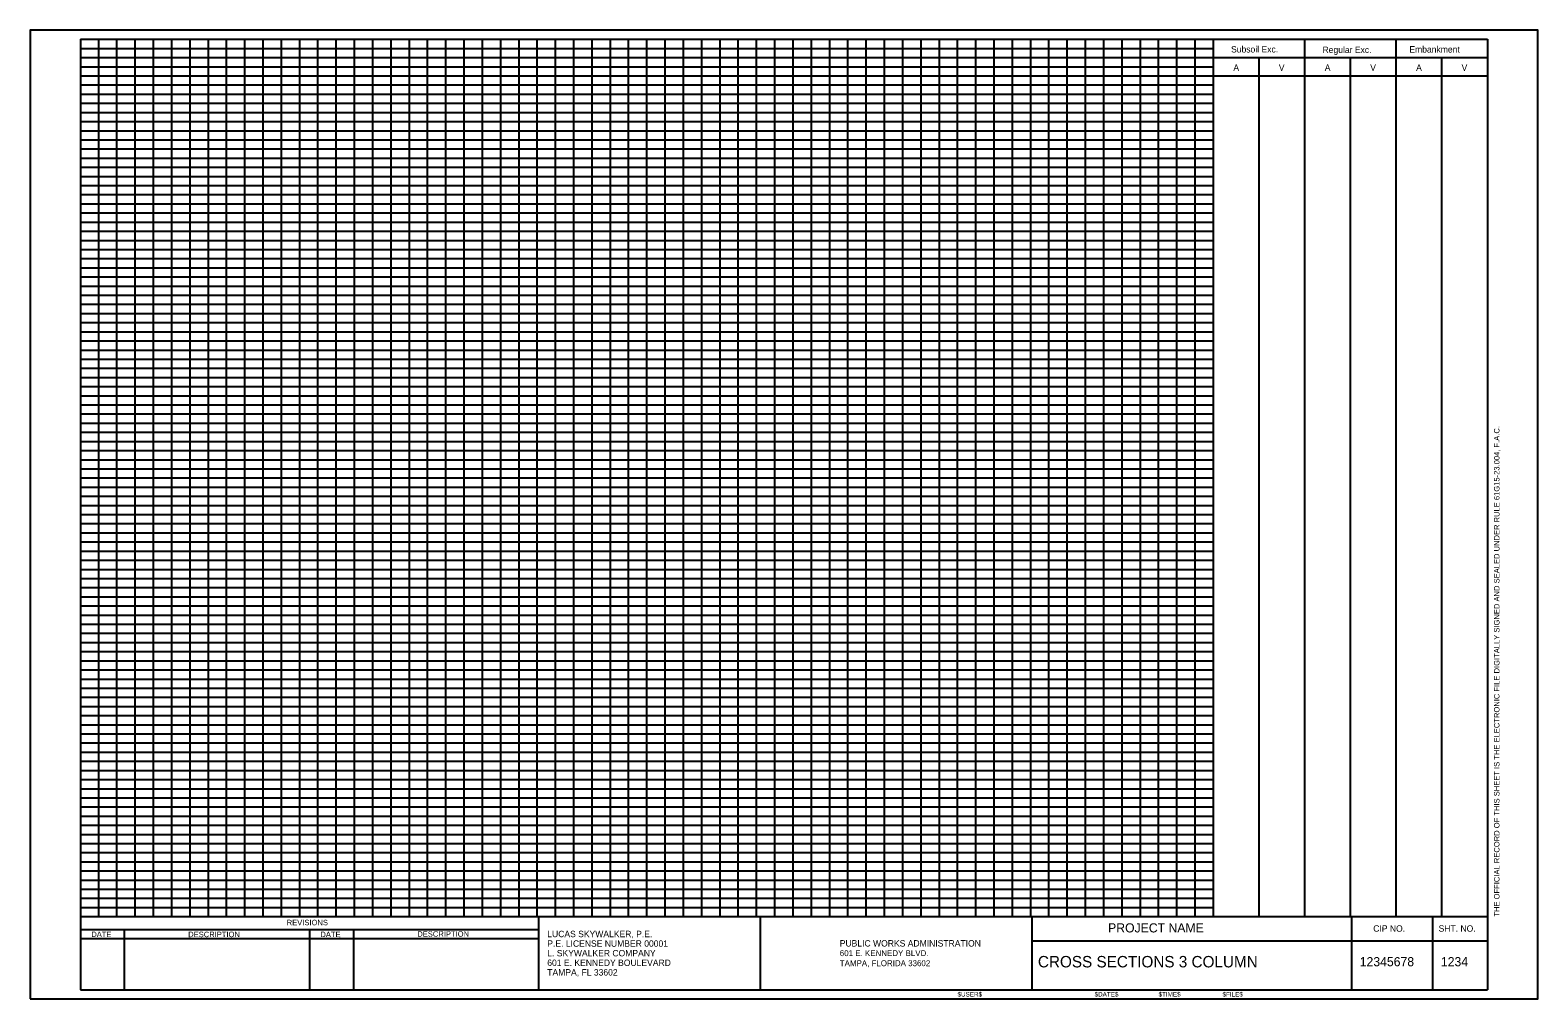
# Model space of a CAD drawing. Extents: x 99999 to 100659, y 100302 to 100726.
import ezdxf

# ---------------------------------------------------------------- set-up
doc = ezdxf.new("R2010")
doc.units = 0
for name, color, linetype in [('AdhocPoint_dp', 7, 'Continuous'), ('GridMaj_dp', 7, 'Continuous'), ('GridMin_dp', 7, 'Continuous'), ('GridMinG_dp', 7, 'Continuous'), ('PlotBorder_dp', 7, 'Continuous'), ('SheetBorder_dp', 7, 'Continuous'), ('SheetLines_dp', 7, 'Continuous'), ('TextMinor', 7, 'Continuous'), ('TextMisc', 7, 'Continuous'), ('TextNotes', 7, 'Continuous'), ('TextShtNo', 7, 'Continuous')]:
    doc.layers.add(name, color=color, linetype=linetype)

msp = doc.modelspace()

# ---------------------------------------------------------------- linework, layer by layer
at = {"layer": 'AdhocPoint_dp'}
msp.add_line((99999.45, 100302.43), (99999.45, 100302.43), dxfattribs=at)
at = {"layer": 'GridMaj_dp'}
for p, q in [((100061.45, 100338.43), (100061.45, 100722.43)), ((100101.45, 100338.43), (100101.45, 100722.43)), ((100141.45, 100338.43), (100141.45, 100722.43)), ((100181.45, 100338.43), (100181.45, 100722.43)), ((100221.45, 100338.43), (100221.45, 100722.43)), ((100261.45, 100338.43), (100261.45, 100722.43)), ((100301.45, 100338.43), (100301.45, 100722.43)), ((100341.45, 100338.43), (100341.45, 100722.43)), ((100381.45, 100338.43), (100381.45, 100722.43)), ((100421.45, 100338.43), (100421.45, 100722.43)), ((100461.45, 100338.43), (100461.45, 100722.43)), ((100501.45, 100338.43), (100501.45, 100722.43)), ((100517.45, 100338.43), (100517.45, 100722.43)), ((100557.45, 100338.43), (100557.45, 100722.43)), ((100597.45, 100338.43), (100597.45, 100722.43)), ((100517.45, 100714.43), (100637.45, 100714.43)), ((100537.45, 100338.43), (100537.45, 100714.43)), ((100577.45, 100338.43), (100577.45, 100714.43)), ((100617.45, 100338.43), (100617.45, 100714.43)), ((100517.45, 100706.43), (100637.45, 100706.43)), ((100021.45, 100698.43), (100517.45, 100698.43)), ((100021.45, 100658.43), (100517.45, 100658.43)), ((100021.45, 100618.43), (100517.45, 100618.43)), ((100021.45, 100578.43), (100517.45, 100578.43)), ((100021.45, 100538.43), (100517.45, 100538.43)), ((100021.45, 100498.43), (100517.45, 100498.43)), ((100021.45, 100458.43), (100517.45, 100458.43)), ((100021.45, 100418.43), (100517.45, 100418.43)), ((100021.45, 100378.43), (100517.45, 100378.43))]:
    msp.add_line(p, q, dxfattribs=at)
at = {"layer": 'GridMin_dp'}
for p, q in [((100029.45, 100338.43), (100029.45, 100722.43)), ((100037.45, 100338.43), (100037.45, 100722.43)), ((100045.45, 100338.43), (100045.45, 100722.43)), ((100053.45, 100338.43), (100053.45, 100722.43)), ((100069.45, 100338.43), (100069.45, 100722.43)), ((100077.45, 100338.43), (100077.45, 100722.43)), ((100085.45, 100338.43), (100085.45, 100722.43)), ((100093.45, 100338.43), (100093.45, 100722.43)), ((100109.45, 100338.43), (100109.45, 100722.43)), ((100117.45, 100338.43), (100117.45, 100722.43)), ((100125.45, 100338.43), (100125.45, 100722.43)), ((100133.45, 100338.43), (100133.45, 100722.43)), ((100149.45, 100338.43), (100149.45, 100722.43)), ((100157.45, 100338.43), (100157.45, 100722.43)), ((100165.45, 100338.43), (100165.45, 100722.43)), ((100173.45, 100338.43), (100173.45, 100722.43)), ((100189.45, 100338.43), (100189.45, 100722.43)), ((100197.45, 100338.43), (100197.45, 100722.43)), ((100205.45, 100338.43), (100205.45, 100722.43)), ((100213.45, 100338.43), (100213.45, 100722.43)), ((100229.45, 100338.43), (100229.45, 100722.43)), ((100237.45, 100338.43), (100237.45, 100722.43)), ((100245.45, 100338.43), (100245.45, 100722.43)), ((100253.45, 100338.43), (100253.45, 100722.43)), ((100269.45, 100338.43), (100269.45, 100722.43)), ((100277.45, 100338.43), (100277.45, 100722.43)), ((100285.45, 100338.43), (100285.45, 100722.43)), ((100293.45, 100338.43), (100293.45, 100722.43)), ((100309.45, 100338.43), (100309.45, 100722.43)), ((100317.45, 100338.43), (100317.45, 100722.43)), ((100325.45, 100338.43), (100325.45, 100722.43)), ((100333.45, 100338.43), (100333.45, 100722.43)), ((100349.45, 100338.43), (100349.45, 100722.43)), ((100357.45, 100338.43), (100357.45, 100722.43)), ((100365.45, 100338.43), (100365.45, 100722.43)), ((100373.45, 100338.43), (100373.45, 100722.43)), ((100389.45, 100338.43), (100389.45, 100722.43)), ((100397.45, 100338.43), (100397.45, 100722.43)), ((100405.45, 100338.43), (100405.45, 100722.43)), ((100413.45, 100338.43), (100413.45, 100722.43)), ((100429.45, 100338.43), (100429.45, 100722.43)), ((100437.45, 100338.43), (100437.45, 100722.43)), ((100445.45, 100338.43), (100445.45, 100722.43)), ((100453.45, 100338.43), (100453.45, 100722.43)), ((100469.45, 100338.43), (100469.45, 100722.43)), ((100477.45, 100338.43), (100477.45, 100722.43)), ((100485.45, 100338.43), (100485.45, 100722.43)), ((100493.45, 100338.43), (100493.45, 100722.43)), ((100509.45, 100338.43), (100509.45, 100722.43)), ((100021.45, 100714.43), (100517.45, 100714.43)), ((100021.45, 100706.43), (100517.45, 100706.43)), ((100021.45, 100690.43), (100517.45, 100690.43)), ((100021.45, 100682.43), (100517.45, 100682.43)), ((100021.45, 100674.43), (100517.45, 100674.43)), ((100021.45, 100666.43), (100517.45, 100666.43)), ((100021.45, 100650.43), (100517.45, 100650.43)), ((100021.45, 100642.43), (100517.45, 100642.43)), ((100021.45, 100634.43), (100517.45, 100634.43)), ((100021.45, 100626.43), (100517.45, 100626.43)), ((100021.45, 100610.43), (100517.45, 100610.43)), ((100021.45, 100602.43), (100517.45, 100602.43)), ((100021.45, 100594.43), (100517.45, 100594.43)), ((100021.45, 100586.43), (100517.45, 100586.43)), ((100021.45, 100570.43), (100517.45, 100570.43)), ((100021.45, 100562.43), (100517.45, 100562.43)), ((100021.45, 100554.43), (100517.45, 100554.43)), ((100021.45, 100546.43), (100517.45, 100546.43)), ((100021.45, 100530.43), (100517.45, 100530.43)), ((100021.45, 100522.43), (100517.45, 100522.43)), ((100021.45, 100514.43), (100517.45, 100514.43)), ((100021.45, 100506.43), (100517.45, 100506.43)), ((100021.45, 100490.43), (100517.45, 100490.43)), ((100021.45, 100482.43), (100517.45, 100482.43)), ((100021.45, 100474.43), (100517.45, 100474.43)), ((100021.45, 100466.43), (100517.45, 100466.43)), ((100021.45, 100450.43), (100517.45, 100450.43)), ((100021.45, 100442.43), (100517.45, 100442.43)), ((100021.45, 100434.43), (100517.45, 100434.43)), ((100021.45, 100426.43), (100517.45, 100426.43)), ((100021.45, 100410.43), (100517.45, 100410.43)), ((100021.45, 100402.43), (100517.45, 100402.43)), ((100021.45, 100394.43), (100517.45, 100394.43)), ((100021.45, 100386.43), (100517.45, 100386.43)), ((100021.45, 100370.43), (100517.45, 100370.43)), ((100021.45, 100362.43), (100517.45, 100362.43)), ((100021.45, 100354.43), (100517.45, 100354.43)), ((100021.45, 100346.43), (100517.45, 100346.43))]:
    msp.add_line(p, q, dxfattribs=at)
at = {"layer": 'GridMinG_dp'}
for p, q in [((100021.45, 100718.43), (100517.45, 100718.43)), ((100021.45, 100710.43), (100517.45, 100710.43)), ((100021.45, 100702.43), (100517.45, 100702.43)), ((100021.45, 100694.43), (100517.45, 100694.43)), ((100021.45, 100686.43), (100517.45, 100686.43)), ((100021.45, 100678.43), (100517.45, 100678.43)), ((100021.45, 100670.43), (100517.45, 100670.43)), ((100021.45, 100662.43), (100517.45, 100662.43)), ((100021.45, 100654.43), (100517.45, 100654.43)), ((100021.45, 100646.43), (100517.45, 100646.43)), ((100021.45, 100638.43), (100517.45, 100638.43)), ((100021.45, 100630.43), (100517.45, 100630.43)), ((100021.45, 100622.43), (100517.45, 100622.43)), ((100021.45, 100614.43), (100517.45, 100614.43)), ((100021.45, 100606.43), (100517.45, 100606.43)), ((100021.45, 100598.43), (100517.45, 100598.43)), ((100021.45, 100590.43), (100517.45, 100590.43)), ((100021.45, 100582.43), (100517.45, 100582.43)), ((100021.45, 100574.43), (100517.45, 100574.43)), ((100021.45, 100566.43), (100517.45, 100566.43)), ((100021.45, 100558.43), (100517.45, 100558.43)), ((100021.45, 100550.43), (100517.45, 100550.43)), ((100021.45, 100542.43), (100517.45, 100542.43)), ((100021.45, 100534.43), (100517.45, 100534.43)), ((100021.45, 100526.43), (100517.45, 100526.43)), ((100021.45, 100518.43), (100517.45, 100518.43)), ((100021.45, 100510.43), (100517.45, 100510.43)), ((100021.45, 100502.43), (100517.45, 100502.43)), ((100021.45, 100494.43), (100517.45, 100494.43)), ((100021.45, 100486.43), (100517.45, 100486.43)), ((100021.45, 100478.43), (100517.45, 100478.43)), ((100021.45, 100470.43), (100517.45, 100470.43)), ((100021.45, 100462.43), (100517.45, 100462.43)), ((100021.45, 100454.43), (100517.45, 100454.43)), ((100021.45, 100446.43), (100517.45, 100446.43)), ((100021.45, 100438.43), (100517.45, 100438.43)), ((100021.45, 100430.43), (100517.45, 100430.43)), ((100021.45, 100422.43), (100517.45, 100422.43)), ((100021.45, 100414.43), (100517.45, 100414.43)), ((100021.45, 100406.43), (100517.45, 100406.43)), ((100021.45, 100398.43), (100517.45, 100398.43)), ((100021.45, 100390.43), (100517.45, 100390.43)), ((100021.45, 100382.43), (100517.45, 100382.43)), ((100021.45, 100374.43), (100517.45, 100374.43)), ((100021.45, 100366.43), (100517.45, 100366.43)), ((100021.45, 100358.43), (100517.45, 100358.43)), ((100021.45, 100350.43), (100517.45, 100350.43)), ((100021.45, 100342.43), (100517.45, 100342.43))]:
    msp.add_line(p, q, dxfattribs=at)
at = {"layer": 'PlotBorder_dp'}
msp.add_lwpolyline([(99999.45, 100302.43), (100659.45, 100302.43), (100659.45, 100726.43), (99999.45, 100726.43)], close=True, dxfattribs=at)
at = {"layer": 'SheetBorder_dp'}
for p, q in [((100021.45, 100722.43), (100637.45, 100722.43)), ((100021.45, 100722.43), (100021.45, 100306.43)), ((100021.45, 100722.43), (100637.45, 100722.43)), ((100637.45, 100722.43), (100637.45, 100306.43)), ((100021.45, 100338.43), (100637.45, 100338.43)), ((100021.45, 100306.43), (100637.45, 100306.43))]:
    msp.add_line(p, q, dxfattribs=at)
at = {"layer": 'SheetLines_dp'}
for p, q in [((100222.03, 100338.43), (100222.03, 100306.43)), ((100319.07, 100338.43), (100319.07, 100306.43)), ((100438.03, 100306.43), (100438.03, 100338.43)), ((100578.03, 100306.43), (100578.03, 100338.43)), ((100613.41, 100306.43), (100613.41, 100338.43)), ((100021.45, 100332.83), (100222.03, 100332.83)), ((100021.45, 100328.83), (100222.03, 100328.83)), ((100040.65, 100332.83), (100040.65, 100306.43)), ((100121.74, 100332.83), (100121.74, 100306.43)), ((100140.94, 100332.83), (100140.94, 100306.43)), ((100438.03, 100327.77), (100637.45, 100327.77))]:
    msp.add_line(p, q, dxfattribs=at)

# ---------------------------------------------------------------- texts
at = {"layer": 'TextMinor'}
msp.add_text('$USER$', height=2, dxfattribs=at).set_placement((100405.41, 100303.43))
for s, p in [('$DATE$', (100465.41, 100303.43)), ('$TIME$', (100493.41, 100303.43)), ('$FILE$', (100521.41, 100303.43))]:
    msp.add_text(s, height=2, rotation=360, dxfattribs=at).set_placement(p)
at = {"layer": 'TextMisc'}
for s, height, p in [('Subsoil Exc.', 2.8, (100525.15, 100716.66)), ('Regular Exc.', 2.8, (100565.19, 100716.44)), ('Embankment', 2.8, (100603.21, 100716.63)), ('A', 2.8, (100526.17, 100708.63)), ('V', 2.8, (100546.07, 100708.63)), ('A', 2.8, (100566.17, 100708.63)), ('V', 2.8, (100586.07, 100708.63)), ('A', 2.8, (100606.17, 100708.63)), ('V', 2.8, (100626.07, 100708.63)), ('REVISIONS', 2.4, (100111.76, 100334.64)), ('      PROJECT NAME        ', 4, (100462.4, 100331.5)), ('PUBLIC WORKS ADMINISTRATION', 2.8, (100353.86, 100325.33)), ('601 E. KENNEDY BLVD.', 2.6, (100353.86, 100321.13)), ('   CROSS SECTIONS 3 COLUMN     ', 5, (100435.03, 100316.2)), ('TAMPA, FLORIDA 33602', 2.6, (100353.86, 100316.73))]:
    msp.add_text(s, height=height, dxfattribs=at).set_placement(p)
for s, height, rotation, p in [('THE OFFICIAL RECORD OF THIS SHEET IS THE ELECTRONIC FILE DIGITALLY SIGNED AND SEALED UNDER RULE 61G15-23.004, F.A.C.', 2.4, 90, (100642.65, 100338.43)), ('CIP NO.', 2.8, 359.86066, (100587.39, 100331.83)), ('SHT. NO.', 2.8, 359.86066, (100616, 100331.84)), ('DATE', 2.4, 359.86925, (100026.21, 100329.47)), ('DESCRIPTION', 2.4, 0.04975, (100068.63, 100329.43)), ('DATE', 2.4, 359.86925, (100126.5, 100329.45)), ('DESCRIPTION', 2.4, 0.04975, (100168.93, 100329.62))]:
    msp.add_text(s, height=height, rotation=rotation, dxfattribs=at).set_placement(p)
at = {"layer": 'TextNotes'}
for s, p in [('LUCAS SKYWALKER, P.E.', (100225.82, 100329.43)), ('P.E. LICENSE NUMBER 00001', (100225.82, 100325.23)), ('L. SKYWALKER COMPANY', (100225.82, 100321.03)), ('TAMPA, FL 33602', (100225.82, 100312.63)), ('601 E. KENNEDY BOULEVARD', (100225.82, 100316.83))]:
    msp.add_text(s, height=2.8, dxfattribs=at).set_placement(p)
at = {"layer": 'TextShtNo'}
for s, p in [('12345678', (100581.48, 100316.7)), (' 1234 ', (100615.52, 100316.7))]:
    msp.add_text(s, height=4, dxfattribs=at).set_placement(p)

doc.saveas('drawing.dxf')
